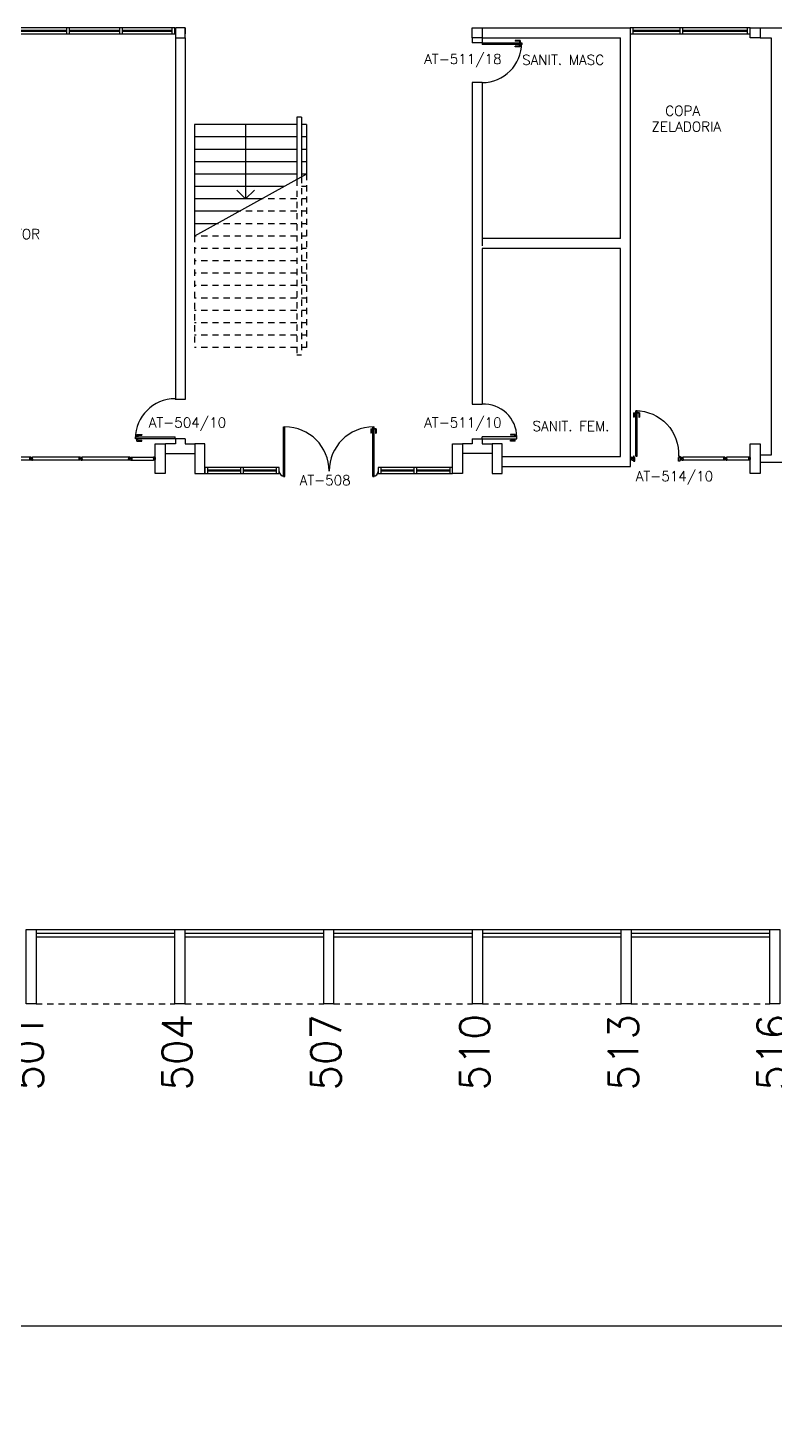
# Model space of a CAD drawing. Header units: millimetres. Extents: x 2552 to 3104, y 1319 to 1450.
# Drawn here: x 2588.3 to 2603.37, y 1323.55 to 1351.74 of the extents above; entities that cross this region are included whole.
import ezdxf

# ---------------------------------------------------------------- set-up
doc = ezdxf.new("R2010")
doc.units = ezdxf.units.MM
doc.linetypes.add('HIDDEN2', pattern=[0.1875, 0.125, -0.0625])
for name, color, linetype in [('ALV', 2, 'Continuous'), ('AR-EST-CNC-IDE', 2, 'Continuous'), ('DIV', 2, 'Continuous'), ('ESC', 1, 'Continuous'), ('ESQ', 2, 'Continuous'), ('ESTR', 3, 'Continuous'), ('PORTA', 2, 'Continuous'), ('PROJ', 1, 'HIDDEN2'), ('TEXTO', 2, 'Continuous'), ('TEXTO-CENTRO-CUSTO', 2, 'Continuous'), ('TEXTO-ENDEREÇO', 2, 'Continuous')]:
    doc.layers.add(name, color=color, linetype=linetype)
doc.styles.add('1', font='romans.shx', dxfattribs={"height": 1.1})
doc.styles.add('NOPILAR', font='simplex.shx', dxfattribs={"height": 0.6})
doc.styles.add('UNB-100', font='simplex.shx', dxfattribs={"height": 0.2})
doc.styles.add('UNB-100-1', font='simplex.shx', dxfattribs={"height": 0.2})
doc.dimstyles.new('1-600', dxfattribs={"dimtxt": 1.1, "dimasz": 2.5, "dimexe": 2, "dimexo": 4, "dimgap": 0.2, "dimtad": 1, "dimdec": 0, "dimzin": 4, "dimdsep": 46, "dimlunit": 6, "dimtxsty": '1', "dimblk1": 'NONE', "dimblk2": 'NONE', "dimsah": 1, "dimcen": 0, "dimclrd": 2, "dimclre": 2, "dimclrt": 2, "dimadec": 0, "dimazin": 0, "dimtfac": 1, "dimtdec": 0, "dimtmove": 2, "dimatfit": 3, "dimldrblk": 'NONE', "dimfxl": 1, "dimtolj": 1, "dimtzin": 0, "dimarcsym": 0})

# ---------------------------------------------------------------- blocks, each defined once
blk = doc.blocks.new('DIVMT-TTN')
for p, q in [((-0.03, 0.03), (-0.03, 0.006)), ((-0.008, 0.03), (-0.03, 0.03)), ((-0.0185, 0.006), (-0.03, 0.006)), ((-0.0185, -0.006), (-0.0185, 0.006)), ((-0.008, 0.03), (-0.008, 0.02)), ((-0.008, 0.02), (0.008, 0.02)), ((-0.0051, 0), (0.0051, 0)), ((0.0051, 0), (-0.0051, 0)), ((-0.0051, 0), (0.0051, 0)), ((0, -0.0051), (0, 0.0051)), ((0, 0.0051), (0, -0.0051)), ((0.008, 0.03), (0.008, 0.02)), ((0.008, 0.03), (0.03, 0.03)), ((0.0205, 0.006), (0.03, 0.006)), ((0.0205, -0.006), (0.0205, 0.006)), ((0.0205, 0.006), (0.0205, -0.006)), ((0.0205, 0.006), (0.03, 0.006)), ((0.97, 0.03), (0.03, 0.03)), ((0.03, 0.006), (0.03, 0.03)), ((0.03, -0.03), (0.03, 0.03)), ((0.03, -0.005), (0.03, 0.005)), ((0.97, -0.03), (0.97, 0.03)), ((0.97, 0.03), (0.97, 0.009)), ((0.97, 0.009), (0.97, 0.027)), ((0.9795, 0.006), (0.97, 0.006)), ((0.97, -0.005), (0.97, 0.005)), ((0.9795, 0.006), (0.9795, -0.006)), ((1.0051, 0), (0.9949, 0)), ((1, 0.0051), (1, -0.0051)), ((-0.0185, -0.006), (-0.03, -0.006)), ((-0.03, -0.03), (-0.03, -0.006)), ((-0.008, -0.03), (-0.03, -0.03)), ((-0.008, -0.03), (-0.008, -0.02)), ((-0.008, -0.02), (0.008, -0.02)), ((0.008, -0.03), (0.008, -0.02)), ((0.008, -0.03), (0.03, -0.03)), ((0.0205, -0.006), (0.03, -0.006)), ((0.0205, -0.006), (0.03, -0.006)), ((0.03, -0.006), (0.03, -0.03)), ((0.97, -0.03), (0.03, -0.03)), ((0.9795, -0.006), (0.97, -0.006)), ((0.97, -0.009), (0.97, -0.027))]:
    blk.add_line(p, q)
blk = doc.blocks.new('ESQCIR1-TTN')
for p, q in [((0, 0), (0, -0.12)), ((0.06, 0), (0, 0)), ((0.06, -0.12), (0.06, 0)), ((1.07, 0), (0.061, 0)), ((1.13, 0), (1.07, 0)), ((1.07, 0), (1.07, -0.12)), ((1.13, -0.12), (1.13, 0)), ((2.14, 0), (1.131, 0)), ((2.2, 0), (2.14, 0)), ((2.14, 0), (2.14, -0.12)), ((2.2, -0.12), (2.2, 0)), ((3.21, 0), (2.201, 0)), ((3.27, 0), (3.21, 0)), ((3.21, 0), (3.21, -0.12)), ((3.27, -0.12), (3.27, 0)), ((4.28, 0), (3.271, 0)), ((4.34, 0), (4.28, 0)), ((4.28, 0), (4.28, -0.12)), ((4.34, -0.12), (4.34, 0)), ((5.34, 0), (4.341, 0)), ((5.4, 0), (5.34, 0)), ((5.34, 0), (5.34, -0.12)), ((5.4, -0.12), (5.4, 0)), ((0, -0.12), (0.06, -0.12)), ((0.06, -0.066), (1.07, -0.066)), ((0.06, -0.12), (1.07, -0.12)), ((1.07, -0.054), (0.061, -0.054)), ((1.07, -0.12), (1.13, -0.12)), ((1.13, -0.066), (2.14, -0.066)), ((1.13, -0.12), (2.14, -0.12)), ((2.14, -0.054), (1.131, -0.054)), ((2.14, -0.12), (2.2, -0.12)), ((2.2, -0.066), (3.21, -0.066)), ((2.2, -0.12), (3.21, -0.12)), ((3.21, -0.054), (2.201, -0.054)), ((3.21, -0.12), (3.27, -0.12)), ((3.27, -0.066), (4.28, -0.066)), ((3.27, -0.12), (4.28, -0.12)), ((4.28, -0.054), (3.271, -0.054)), ((4.28, -0.12), (4.34, -0.12)), ((4.34, -0.066), (5.34, -0.066)), ((4.34, -0.12), (5.34, -0.12)), ((5.34, -0.054), (4.341, -0.054)), ((5.34, -0.12), (5.4, -0.12))]:
    blk.add_line(p, q)
blk = doc.blocks.new('PDV2D-TTN')
at = {"layer": 'DIV'}
for p, q in [((0.03, 0.05), (0.06, 0.05)), ((0.03, 0.035), (0.03, 0.05)), ((0.03, -0.035), (0.03, 0.035)), ((0.06, 0.05), (0.06, -0.02)), ((0.941, 0.05), (0.941, -0.02)), ((0.971, 0.05), (0.941, 0.05)), ((0.971, 0.035), (0.971, 0.05)), ((0.971, -0.035), (0.971, 0.035)), ((0.03, -0.05), (0.03, -0.035)), ((0.05, -0.05), (0.03, -0.05)), ((0.05, -0.02), (0.06, -0.02)), ((0.05, -0.02), (0.05, -0.05)), ((0.079, -0.05), (0.109, -0.05)), ((0.079, -0.05), (0.079, -0.965)), ((0.109, -0.05), (0.109, -0.965)), ((0.951, -0.02), (0.941, -0.02)), ((0.951, -0.02), (0.951, -0.05)), ((0.951, -0.05), (0.971, -0.05)), ((0.971, -0.05), (0.971, -0.035)), ((0.109, -0.965), (0.079, -0.965))]:
    blk.add_line(p, q, dxfattribs=at)
at = {"layer": 'DIV', "color": 1}
for p, q in [((0.036, -0.925), (0.036, -0.835)), ((0.046, -0.835), (0.036, -0.835)), ((0.046, -0.915), (0.046, -0.835)), ((0.141, -0.915), (0.141, -0.835)), ((0.141, -0.835), (0.151, -0.835)), ((0.151, -0.925), (0.151, -0.835)), ((0.036, -0.915), (0.079, -0.915)), ((0.036, -0.925), (0.079, -0.925)), ((0.141, -0.915), (0.109, -0.915)), ((0.151, -0.925), (0.109, -0.925))]:
    blk.add_line(p, q, dxfattribs=at)
blk.add_arc((0.076, -0.1), 0.865, 270.2128, 3.3212, dxfattribs=at)
blk = doc.blocks.new('PTDP-TTN')
for p, q in [((0.084, 0.9), (0.115, 0.9)), ((0.084, -0.1), (0.084, 0.9)), ((0.114, -0.1), (0.114, 0.9)), ((1.884, 0.9), (1.914, 0.9)), ((1.884, -0.1), (1.884, 0.9)), ((1.914, -0.1), (1.914, 0.9)), ((0.084, -0.1), (0.115, -0.1)), ((1.885, -0.101), (1.915, -0.101))]:
    blk.add_line(p, q)
for centre, radius, start, end in [((0.114, 0.006), 0.892, 0, 90), ((1.899, 0.006), 0.892, 90, 180), ((0.098, 0), 0.098, 180, 270), ((1.896, -0.001), 0.0991, 271.7192, 0)]:
    blk.add_arc(centre, radius, start, end)
blk = doc.blocks.new('ESCA-TTN')
at = {"color": 1, "linetype": 'Continuous'}
for p in [(-2.26, 0), (0, -1)]:
    blk.add_line(p, (-2.26, -2.25), dxfattribs=at)
at = {"color": 1}
for p, q in [((-0.2, 0), (-2.26, 0)), ((-0.2, 0.15), (-0.2, -1.111)), ((-0.1, 0.15), (-0.2, 0.15)), ((-0.1, 0.15), (-0.1, -1.055)), ((0, 0), (-0.1, 0)), ((0, 0), (0, -1)), ((-0.2, -0.25), (-2.26, -0.25)), ((0, -0.25), (-0.1, -0.25)), ((-0.2, -0.5), (-2.26, -0.5)), ((0, -0.5), (-0.1, -0.5)), ((-0.2, -0.75), (-2.26, -0.75)), ((0, -0.75), (-0.1, -0.75)), ((-0.2, -1), (-2.26, -1)), ((0, -1), (-0.1, -1)), ((-0.452, -1.25), (-2.26, -1.25)), ((-0.904, -1.5), (-2.26, -1.5)), ((-1.356, -1.75), (-2.26, -1.75)), ((-1.808, -2), (-2.26, -2))]:
    blk.add_line(p, q, dxfattribs=at)
at = {"color": 1, "linetype": 'HIDDEN2'}
for p, q in [((-0.2, -1.111), (-0.2, -4.65)), ((-0.1, -1.055), (-0.1, -4.65)), ((0, -1), (0, -4.5)), ((0, -1.25), (-0.1, -1.25)), ((-0.2, -1.5), (-0.904, -1.5)), ((0, -1.5), (-0.1, -1.5)), ((-0.2, -1.75), (-1.356, -1.75)), ((0, -1.75), (-0.1, -1.75)), ((-2.26, -2.25), (-2.26, -4.5)), ((-0.2, -2.25), (-2.26, -2.25)), ((-0.2, -2), (-1.808, -2)), ((0, -2), (-0.1, -2)), ((0, -2.25), (-0.1, -2.25)), ((-0.2, -2.5), (-2.26, -2.5)), ((0, -2.5), (-0.1, -2.5)), ((-0.2, -2.75), (-2.26, -2.75)), ((0, -2.75), (-0.1, -2.75)), ((-0.2, -3), (-2.26, -3)), ((0, -3), (-0.1, -3)), ((-0.2, -3.25), (-2.26, -3.25)), ((0, -3.25), (-0.1, -3.25)), ((-0.2, -3.5), (-2.26, -3.5)), ((0, -3.5), (-0.1, -3.5)), ((-0.2, -3.75), (-2.26, -3.75)), ((0, -3.75), (-0.1, -3.75)), ((-0.2, -4), (-2.26, -4)), ((0, -4), (-0.1, -4)), ((-0.2, -4.25), (-2.26, -4.25)), ((-0.2, -4.5), (-2.26, -4.5)), ((0, -4.25), (-0.1, -4.25)), ((0, -4.5), (-0.1, -4.5)), ((-0.1, -4.65), (-0.2, -4.65))]:
    blk.add_line(p, q, dxfattribs=at)
blk = doc.blocks.new('MTT-TTN')
for p, q in [((-0.008, 0.03), (-0.03, 0.03)), ((-0.03, 0.03), (-0.03, 0.006)), ((-0.0185, 0.006), (-0.03, 0.006)), ((-0.0185, -0.006), (-0.0185, 0.006)), ((-0.008, 0.03), (-0.008, 0.02)), ((-0.008, 0.02), (0.008, 0.02)), ((-0.0051, 0), (0.0051, 0)), ((0, -0.0051), (0, 0.0051)), ((0.008, 0.03), (0.03, 0.03)), ((0.008, 0.03), (0.008, 0.02)), ((0.0205, -0.006), (0.0205, 0.006)), ((0.0205, 0.006), (0.03, 0.006)), ((0.03, 0.006), (0.03, 0.03)), ((-0.03, -0.03), (-0.03, -0.006)), ((-0.0185, -0.006), (-0.03, -0.006)), ((-0.008, -0.03), (-0.03, -0.03)), ((-0.008, -0.02), (0.008, -0.02)), ((-0.008, -0.03), (-0.008, -0.02)), ((0.008, -0.03), (0.008, -0.02)), ((0.008, -0.03), (0.03, -0.03)), ((0.0205, -0.006), (0.03, -0.006)), ((0.03, -0.006), (0.03, -0.03))]:
    blk.add_line(p, q)
blk = doc.blocks.new('PILINT-TTN')
for points in [[(0, -0.197), (0, 0), (0.2, 0), (0.2, -0.2), (0, -0.2)], [(1, 0), (0.8, 0), (0.8, -0.2), (1, -0.2), (1, 0), (1, -0.12)]]:
    blk.add_lwpolyline(points)
for points in [[(0.2, -8.39), (0.2, -8.99), (0, -8.99), (0, -8.39)], [(0.8, -8.39), (0.8, -8.99), (1, -8.99), (1, -8.39)]]:
    blk.add_lwpolyline(points, close=True)
blk = doc.blocks.new('*D102')
at = {"layer": 'DEFPOINTS', "color": 0, "transparency": 16777216}
for p in [(2561.266, 1332.048), (2681.466, 1332.048), (2681.466, 1325.548)]:
    blk.add_point(p, dxfattribs=at)
at = {"layer": 'TEXTO-CENTRO-CUSTO', "color": 2, "lineweight": -2, "transparency": 16777216}
for p, q in [((2561.266, 1328.048), (2561.266, 1323.548)), ((2681.466, 1328.048), (2681.466, 1323.548)), ((2561.266, 1325.548), (2681.466, 1325.548))]:
    blk.add_line(p, q, dxfattribs=at)
at = {"layer": 'TEXTO-CENTRO-CUSTO', "color": 2, "transparency": 16777216, "insert": (2621.366, 1326.481), "char_height": 1.1, "attachment_point": 5, "style": '1'}
blk.add_mtext('\\A1;Arquitetura e Urbanismo', dxfattribs=at)
blk = doc.blocks.new('_NONE')
at = {"color": 0, "linetype": 'ByBlock'}
blk.add_circle((0, 0), 0.25, dxfattribs=at)

msp = doc.modelspace()

# ---------------------------------------------------------------- linework, layer by layer
at = {"layer": 'ALV'}
for p, q in [((2597.46, 1351.738), (2600.45, 1351.738)), ((2600.45, 1342.888), (2600.45, 1351.738)), ((2603.066, 1351.738), (2603.668, 1351.738)), ((2591.274, 1351.538), (2591.274, 1344.243)), ((2591.474, 1351.538), (2591.474, 1344.243)), ((2597.26, 1351.538), (2597.26, 1351.437)), ((2597.46, 1351.437), (2597.26, 1351.437)), ((2597.46, 1351.538), (2600.25, 1351.538)), ((2597.46, 1351.538), (2597.46, 1351.437)), ((2600.25, 1347.488), (2600.25, 1351.538)), ((2603.066, 1351.538), (2603.291, 1351.538)), ((2603.291, 1351.538), (2603.291, 1343.116)), ((2597.26, 1350.637), (2597.26, 1344.243)), ((2597.26, 1350.637), (2597.26, 1344.243)), ((2597.26, 1350.637), (2597.26, 1344.148)), ((2597.46, 1350.637), (2597.26, 1350.637)), ((2597.46, 1350.637), (2597.46, 1347.343)), ((2597.46, 1350.637), (2597.46, 1347.343)), ((2597.46, 1350.637), (2597.46, 1347.488)), ((2600.25, 1347.488), (2597.46, 1347.488)), ((2597.46, 1347.288), (2597.46, 1344.148)), ((2600.25, 1347.288), (2597.46, 1347.288)), ((2600.25, 1343.088), (2600.25, 1347.288)), ((2597.46, 1347.143), (2597.46, 1344.243)), ((2597.46, 1347.143), (2597.46, 1344.243)), ((2597.26, 1344.148), (2597.46, 1344.148)), ((2591.274, 1343.346), (2591.078, 1343.346)), ((2591.473, 1343.448), (2591.273, 1343.448)), ((2591.274, 1343.448), (2591.274, 1343.346)), ((2591.474, 1343.448), (2591.474, 1343.346)), ((2591.474, 1343.346), (2591.676, 1343.346)), ((2597.26, 1343.348), (2597.066, 1343.348)), ((2597.26, 1343.448), (2597.26, 1343.348)), ((2597.26, 1343.448), (2597.46, 1343.448)), ((2597.46, 1343.448), (2597.46, 1343.348)), ((2597.46, 1343.348), (2597.666, 1343.348)), ((2591.674, 1343.146), (2591.078, 1343.146)), ((2597.666, 1343.148), (2597.066, 1343.148)), ((2597.866, 1343.088), (2600.25, 1343.088)), ((2603.066, 1343.123), (2603.291, 1343.123)), ((2603.066, 1342.973), (2603.667, 1342.973)), ((2597.866, 1342.888), (2600.45, 1342.888))]:
    msp.add_line(p, q, dxfattribs=at)
at = {"layer": 'DIV'}
for p, q in [((2590.374, 1343.048), (2590.357, 1343.048)), ((2590.366, 1343.042), (2590.366, 1343.054)), ((2590.385, 1343.042), (2590.385, 1343.054)), ((2590.385, 1343.054), (2590.395, 1343.054)), ((2590.385, 1343.042), (2590.395, 1343.042)), ((2590.395, 1343.078), (2590.395, 1343.018)), ((2590.395, 1343.078), (2590.836, 1343.078)), ((2590.395, 1343.057), (2590.395, 1343.075)), ((2590.395, 1343.053), (2590.395, 1343.043)), ((2590.395, 1343.039), (2590.395, 1343.021)), ((2590.395, 1343.018), (2590.395, 1343.039)), ((2590.395, 1343.018), (2590.836, 1343.018)), ((2590.836, 1343.078), (2590.836, 1343.018)), ((2590.858, 1343.078), (2590.836, 1343.078)), ((2590.836, 1343.057), (2590.836, 1343.075)), ((2590.846, 1343.054), (2590.836, 1343.054)), ((2590.836, 1343.053), (2590.836, 1343.043)), ((2590.846, 1343.042), (2590.836, 1343.042)), ((2590.836, 1343.039), (2590.836, 1343.021)), ((2590.858, 1343.018), (2590.836, 1343.018)), ((2590.844, 1343.054), (2590.839, 1343.054)), ((2590.844, 1343.042), (2590.839, 1343.042)), ((2590.846, 1343.042), (2590.846, 1343.054)), ((2590.846, 1343.052), (2590.846, 1343.044)), ((2590.858, 1343.078), (2590.858, 1343.068)), ((2590.866, 1343.068), (2590.858, 1343.068)), ((2590.858, 1343.028), (2590.866, 1343.028)), ((2590.858, 1343.018), (2590.858, 1343.028)), ((2590.871, 1343.048), (2590.861, 1343.048)), ((2590.866, 1343.068), (2590.866, 1343.047)), ((2590.866, 1343.053), (2590.866, 1343.043)), ((2590.866, 1343.047), (2590.866, 1343.028)), ((2600.45, 1343.079), (2600.45, 1343.058)), ((2600.45, 1343.079), (2600.45, 1343.055)), ((2600.472, 1343.079), (2600.45, 1343.079)), ((2600.45, 1343.058), (2600.45, 1343.076)), ((2600.46, 1343.055), (2600.45, 1343.055)), ((2600.462, 1343.055), (2600.45, 1343.055)), ((2600.46, 1343.043), (2600.45, 1343.043)), ((2600.462, 1343.043), (2600.45, 1343.043)), ((2600.45, 1343.019), (2600.45, 1343.043)), ((2600.45, 1343.04), (2600.45, 1343.022)), ((2600.472, 1343.019), (2600.45, 1343.019)), ((2600.462, 1343.043), (2600.462, 1343.055)), ((2600.472, 1343.079), (2600.472, 1343.069)), ((2600.472, 1343.069), (2600.488, 1343.069)), ((2600.472, 1343.019), (2600.472, 1343.029)), ((2600.472, 1343.029), (2600.488, 1343.029)), ((2600.485, 1343.049), (2600.475, 1343.049)), ((2600.475, 1343.049), (2600.485, 1343.049)), ((2600.485, 1343.049), (2600.475, 1343.049)), ((2600.475, 1343.049), (2600.485, 1343.049)), ((2600.48, 1343.054), (2600.48, 1343.044)), ((2600.48, 1343.044), (2600.48, 1343.054)), ((2600.48, 1343.054), (2600.48, 1343.044)), ((2600.488, 1343.079), (2600.488, 1343.069)), ((2600.488, 1343.079), (2600.51, 1343.079)), ((2600.488, 1343.019), (2600.488, 1343.029)), ((2600.488, 1343.019), (2600.51, 1343.019)), ((2600.501, 1343.055), (2600.51, 1343.055)), ((2600.501, 1343.043), (2600.501, 1343.055)), ((2600.501, 1343.055), (2600.501, 1343.043)), ((2600.501, 1343.055), (2600.51, 1343.055)), ((2600.501, 1343.043), (2600.51, 1343.043)), ((2600.501, 1343.043), (2600.51, 1343.043)), ((2600.51, 1343.055), (2600.51, 1343.079)), ((2600.51, 1343.019), (2600.51, 1343.079)), ((2600.51, 1343.044), (2600.51, 1343.054)), ((2600.51, 1343.043), (2600.51, 1343.019)), ((2601.452, 1343.019), (2601.452, 1343.079)), ((2601.452, 1343.079), (2601.452, 1343.058)), ((2601.452, 1343.079), (2601.452, 1343.055)), ((2601.474, 1343.079), (2601.452, 1343.079)), ((2601.452, 1343.058), (2601.452, 1343.076)), ((2601.461, 1343.055), (2601.452, 1343.055)), ((2601.463, 1343.055), (2601.452, 1343.055)), ((2601.452, 1343.044), (2601.452, 1343.054)), ((2601.461, 1343.043), (2601.452, 1343.043)), ((2601.463, 1343.043), (2601.452, 1343.043)), ((2601.452, 1343.019), (2601.452, 1343.043)), ((2601.452, 1343.04), (2601.452, 1343.022)), ((2601.474, 1343.019), (2601.452, 1343.019)), ((2601.461, 1343.055), (2601.461, 1343.043)), ((2601.463, 1343.043), (2601.463, 1343.055)), ((2601.474, 1343.079), (2601.474, 1343.069)), ((2601.474, 1343.069), (2601.49, 1343.069)), ((2601.474, 1343.019), (2601.474, 1343.029)), ((2601.474, 1343.029), (2601.49, 1343.029)), ((2601.487, 1343.049), (2601.476, 1343.049)), ((2601.476, 1343.049), (2601.487, 1343.049)), ((2601.487, 1343.049), (2601.476, 1343.049)), ((2601.476, 1343.049), (2601.487, 1343.049)), ((2601.482, 1343.054), (2601.482, 1343.044)), ((2601.482, 1343.044), (2601.482, 1343.054)), ((2601.482, 1343.054), (2601.482, 1343.044)), ((2601.49, 1343.079), (2601.49, 1343.069)), ((2601.49, 1343.079), (2601.512, 1343.079)), ((2601.49, 1343.019), (2601.49, 1343.029)), ((2601.49, 1343.019), (2601.512, 1343.019)), ((2601.502, 1343.055), (2601.512, 1343.055)), ((2601.502, 1343.043), (2601.502, 1343.055)), ((2601.502, 1343.055), (2601.502, 1343.043)), ((2601.502, 1343.055), (2601.512, 1343.055)), ((2601.502, 1343.043), (2601.512, 1343.043)), ((2601.502, 1343.043), (2601.512, 1343.043)), ((2602.336, 1343.079), (2601.512, 1343.079)), ((2601.512, 1343.055), (2601.512, 1343.079)), ((2601.512, 1343.019), (2601.512, 1343.079)), ((2601.512, 1343.044), (2601.512, 1343.054)), ((2601.512, 1343.043), (2601.512, 1343.019)), ((2602.336, 1343.019), (2601.512, 1343.019)), ((2602.336, 1343.079), (2602.336, 1343.055)), ((2602.358, 1343.079), (2602.336, 1343.079)), ((2602.336, 1343.019), (2602.336, 1343.079)), ((2602.336, 1343.079), (2602.336, 1343.058)), ((2602.336, 1343.058), (2602.336, 1343.076)), ((2602.348, 1343.055), (2602.336, 1343.055)), ((2602.346, 1343.055), (2602.336, 1343.055)), ((2602.336, 1343.044), (2602.336, 1343.054)), ((2602.348, 1343.043), (2602.336, 1343.043)), ((2602.336, 1343.019), (2602.336, 1343.043)), ((2602.346, 1343.043), (2602.336, 1343.043)), ((2602.336, 1343.04), (2602.336, 1343.022)), ((2602.358, 1343.019), (2602.336, 1343.019)), ((2602.346, 1343.055), (2602.346, 1343.043)), ((2602.348, 1343.043), (2602.348, 1343.055)), ((2602.358, 1343.079), (2602.358, 1343.069)), ((2602.358, 1343.069), (2602.374, 1343.069)), ((2602.358, 1343.019), (2602.358, 1343.029)), ((2602.358, 1343.029), (2602.374, 1343.029)), ((2602.361, 1343.049), (2602.372, 1343.049)), ((2602.372, 1343.049), (2602.361, 1343.049)), ((2602.361, 1343.049), (2602.372, 1343.049)), ((2602.372, 1343.049), (2602.361, 1343.049)), ((2602.366, 1343.044), (2602.366, 1343.054)), ((2602.366, 1343.054), (2602.366, 1343.044)), ((2602.366, 1343.054), (2602.366, 1343.044)), ((2602.374, 1343.079), (2602.374, 1343.069)), ((2602.374, 1343.079), (2602.396, 1343.079)), ((2602.374, 1343.019), (2602.374, 1343.029)), ((2602.374, 1343.019), (2602.396, 1343.019)), ((2602.387, 1343.055), (2602.396, 1343.055)), ((2602.387, 1343.043), (2602.387, 1343.055)), ((2602.387, 1343.055), (2602.387, 1343.043)), ((2602.387, 1343.055), (2602.396, 1343.055)), ((2602.387, 1343.043), (2602.396, 1343.043)), ((2602.387, 1343.043), (2602.396, 1343.043)), ((2602.396, 1343.055), (2602.396, 1343.079)), ((2602.396, 1343.019), (2602.396, 1343.079)), ((2602.836, 1343.079), (2602.396, 1343.079)), ((2602.396, 1343.044), (2602.396, 1343.054)), ((2602.396, 1343.043), (2602.396, 1343.019)), ((2602.836, 1343.019), (2602.396, 1343.019)), ((2602.836, 1343.079), (2602.836, 1343.058)), ((2602.836, 1343.019), (2602.836, 1343.079)), ((2602.858, 1343.078), (2602.836, 1343.078)), ((2602.836, 1343.078), (2602.836, 1343.018)), ((2602.836, 1343.058), (2602.836, 1343.076)), ((2602.836, 1343.057), (2602.836, 1343.075)), ((2602.846, 1343.055), (2602.836, 1343.055)), ((2602.836, 1343.044), (2602.836, 1343.054)), ((2602.846, 1343.054), (2602.836, 1343.054)), ((2602.836, 1343.053), (2602.836, 1343.043)), ((2602.846, 1343.043), (2602.836, 1343.043)), ((2602.846, 1343.042), (2602.836, 1343.042)), ((2602.836, 1343.04), (2602.836, 1343.022)), ((2602.836, 1343.039), (2602.836, 1343.021)), ((2602.858, 1343.018), (2602.836, 1343.018)), ((2602.844, 1343.054), (2602.839, 1343.054)), ((2602.844, 1343.042), (2602.839, 1343.042)), ((2602.846, 1343.055), (2602.846, 1343.043)), ((2602.846, 1343.042), (2602.846, 1343.054)), ((2602.846, 1343.052), (2602.846, 1343.044)), ((2602.858, 1343.078), (2602.858, 1343.068)), ((2602.866, 1343.068), (2602.858, 1343.068)), ((2602.858, 1343.018), (2602.858, 1343.028)), ((2602.858, 1343.028), (2602.866, 1343.028)), ((2602.871, 1343.049), (2602.861, 1343.049)), ((2602.871, 1343.048), (2602.861, 1343.048)), ((2602.866, 1343.068), (2602.866, 1343.047)), ((2602.866, 1343.054), (2602.866, 1343.044)), ((2602.866, 1343.053), (2602.866, 1343.043)), ((2602.866, 1343.047), (2602.866, 1343.028))]:
    msp.add_line(p, q, dxfattribs=at)
at = {"layer": 'ESC'}
for p, q in [((2592.691, 1349.788), (2592.691, 1348.288)), ((2592.691, 1348.288), (2592.515, 1348.464)), ((2592.691, 1348.288), (2592.868, 1348.464))]:
    msp.add_line(p, q, dxfattribs=at)
at = {"layer": 'ESQ'}
for p, q in [((2600.508, 1351.737), (2600.448, 1351.737)), ((2600.508, 1351.617), (2600.508, 1351.737)), ((2601.447, 1351.737), (2600.508, 1351.737)), ((2601.507, 1351.737), (2601.447, 1351.737)), ((2601.447, 1351.737), (2601.447, 1351.617)), ((2602.805, 1351.737), (2601.507, 1351.737)), ((2601.507, 1351.617), (2601.507, 1351.737)), ((2602.865, 1351.737), (2602.805, 1351.737)), ((2602.805, 1351.737), (2602.805, 1351.617)), ((2602.865, 1351.617), (2602.865, 1351.737)), ((2600.448, 1351.617), (2600.508, 1351.617)), ((2601.447, 1351.683), (2600.508, 1351.683)), ((2600.508, 1351.671), (2601.447, 1351.671)), ((2600.508, 1351.617), (2601.447, 1351.617)), ((2601.447, 1351.617), (2601.507, 1351.617)), ((2602.805, 1351.683), (2601.507, 1351.683)), ((2601.507, 1351.671), (2602.805, 1351.671)), ((2601.507, 1351.617), (2602.805, 1351.617)), ((2602.805, 1351.617), (2602.865, 1351.617)), ((2591.473, 1344.243), (2591.273, 1344.243)), ((2595.213, 1343.649), (2595.253, 1343.649)), ((2595.213, 1343.649), (2595.213, 1343.559)), ((2595.223, 1343.559), (2595.213, 1343.559)), ((2595.223, 1343.639), (2595.253, 1343.639)), ((2595.223, 1343.639), (2595.223, 1343.559)), ((2595.323, 1343.649), (2595.283, 1343.649)), ((2595.313, 1343.639), (2595.283, 1343.639)), ((2595.313, 1343.639), (2595.313, 1343.559)), ((2595.313, 1343.559), (2595.323, 1343.559)), ((2595.323, 1343.649), (2595.323, 1343.559)), ((2590.468, 1343.485), (2591.268, 1343.485)), ((2590.468, 1343.45), (2590.468, 1343.485)), ((2591.268, 1343.45), (2590.468, 1343.45)), ((2590.5, 1343.533), (2590.598, 1343.533)), ((2590.5, 1343.533), (2590.5, 1343.486)), ((2590.5, 1343.402), (2590.5, 1343.45)), ((2590.5, 1343.402), (2590.598, 1343.402)), ((2590.515, 1343.518), (2590.598, 1343.518)), ((2590.515, 1343.518), (2590.515, 1343.486)), ((2590.515, 1343.417), (2590.515, 1343.45)), ((2590.515, 1343.417), (2590.598, 1343.417)), ((2590.598, 1343.533), (2590.598, 1343.518)), ((2590.598, 1343.402), (2590.598, 1343.418)), ((2591.268, 1343.453), (2591.268, 1343.485)), ((2591.866, 1342.868), (2591.866, 1342.748)), ((2591.926, 1342.868), (2591.866, 1342.868)), ((2591.866, 1342.748), (2591.926, 1342.748)), ((2591.926, 1342.748), (2591.926, 1342.868)), ((2591.926, 1342.802), (2592.586, 1342.802)), ((2591.926, 1342.748), (2592.586, 1342.748)), ((2592.586, 1342.868), (2591.927, 1342.868)), ((2592.586, 1342.814), (2591.927, 1342.814)), ((2592.646, 1342.868), (2592.586, 1342.868)), ((2592.586, 1342.868), (2592.586, 1342.748)), ((2592.586, 1342.748), (2592.646, 1342.748)), ((2592.646, 1342.748), (2592.646, 1342.868)), ((2592.646, 1342.802), (2593.306, 1342.802)), ((2592.646, 1342.748), (2593.306, 1342.748)), ((2593.306, 1342.868), (2592.647, 1342.868)), ((2593.306, 1342.814), (2592.647, 1342.814)), ((2593.366, 1342.868), (2593.306, 1342.868)), ((2593.306, 1342.868), (2593.306, 1342.748)), ((2593.306, 1342.748), (2593.366, 1342.748)), ((2593.366, 1342.748), (2593.366, 1342.868)), ((2595.426, 1342.868), (2595.366, 1342.868)), ((2595.366, 1342.868), (2595.366, 1342.748)), ((2595.366, 1342.748), (2595.426, 1342.748)), ((2595.426, 1342.748), (2595.426, 1342.868)), ((2595.426, 1342.802), (2596.086, 1342.802)), ((2595.426, 1342.748), (2596.086, 1342.748)), ((2596.086, 1342.868), (2595.427, 1342.868)), ((2596.086, 1342.814), (2595.427, 1342.814)), ((2596.086, 1342.868), (2596.086, 1342.748)), ((2596.146, 1342.868), (2596.086, 1342.868)), ((2596.086, 1342.748), (2596.146, 1342.748)), ((2596.146, 1342.748), (2596.146, 1342.868)), ((2596.146, 1342.802), (2596.806, 1342.802)), ((2596.146, 1342.748), (2596.806, 1342.748)), ((2596.806, 1342.868), (2596.147, 1342.868)), ((2596.806, 1342.814), (2596.147, 1342.814)), ((2596.806, 1342.868), (2596.806, 1342.748)), ((2596.866, 1342.868), (2596.806, 1342.868)), ((2596.806, 1342.748), (2596.866, 1342.748)), ((2596.866, 1342.748), (2596.866, 1342.868)), ((2588.466, 1333.548), (2591.266, 1333.548)), ((2588.466, 1333.473), (2591.266, 1333.473)), ((2588.466, 1333.398), (2591.266, 1333.398)), ((2591.466, 1333.548), (2594.266, 1333.548)), ((2591.466, 1333.473), (2594.266, 1333.473)), ((2591.466, 1333.398), (2594.266, 1333.398)), ((2594.466, 1333.548), (2597.266, 1333.548)), ((2594.466, 1333.473), (2597.266, 1333.473)), ((2594.466, 1333.398), (2597.266, 1333.398)), ((2597.466, 1333.548), (2600.266, 1333.548)), ((2597.466, 1333.473), (2600.266, 1333.473)), ((2597.466, 1333.398), (2600.266, 1333.398)), ((2600.466, 1333.548), (2603.266, 1333.548)), ((2600.466, 1333.473), (2603.266, 1333.473)), ((2600.466, 1333.398), (2603.266, 1333.398))]:
    msp.add_line(p, q, dxfattribs=at)
msp.add_arc((2591.268, 1343.456), 0.799, 90, 180, dxfattribs=at)
at = {"layer": 'ESTR'}
for points in [[(2591.474, 1351.738), (2591.274, 1351.738), (2591.274, 1351.538), (2591.474, 1351.538), (2591.474, 1351.738), (2591.474, 1351.618)], [(2597.26, 1351.54), (2597.26, 1351.738), (2597.46, 1351.738), (2597.46, 1351.538), (2597.26, 1351.538)], [(2597.26, 1351.54), (2597.26, 1351.738), (2597.46, 1351.738), (2597.46, 1351.538), (2597.26, 1351.538)]]:
    msp.add_lwpolyline(points, dxfattribs=at)
for points in [[(2591.066, 1343.348), (2591.066, 1342.748), (2590.866, 1342.748), (2590.866, 1343.348)], [(2591.666, 1343.348), (2591.666, 1342.748), (2591.866, 1342.748), (2591.866, 1343.348)], [(2597.066, 1343.348), (2597.066, 1342.748), (2596.866, 1342.748), (2596.866, 1343.348)], [(2596.866, 1342.748), (2596.866, 1343.348), (2597.066, 1343.348), (2597.066, 1342.748)], [(2597.666, 1343.348), (2597.666, 1342.748), (2597.866, 1342.748), (2597.866, 1343.348)], [(2597.666, 1342.748), (2597.866, 1342.748), (2597.866, 1343.348), (2597.666, 1343.348)], [(2588.466, 1333.548), (2588.466, 1332.048), (2588.266, 1332.048), (2588.266, 1333.548)], [(2591.466, 1333.548), (2591.466, 1332.048), (2591.266, 1332.048), (2591.266, 1333.548)], [(2594.466, 1333.548), (2594.466, 1332.048), (2594.266, 1332.048), (2594.266, 1333.548)], [(2597.466, 1333.548), (2597.466, 1332.048), (2597.266, 1332.048), (2597.266, 1333.548)], [(2600.466, 1333.548), (2600.466, 1332.048), (2600.266, 1332.048), (2600.266, 1333.548)], [(2603.466, 1333.548), (2603.466, 1332.048), (2603.266, 1332.048), (2603.266, 1333.548)]]:
    msp.add_lwpolyline(points, close=True, dxfattribs=at)
at = {"layer": 'PORTA'}
for p, q in [((2597.46, 1351.439), (2598.26, 1351.439)), ((2597.46, 1351.437), (2597.46, 1351.404)), ((2598.227, 1351.487), (2598.13, 1351.487)), ((2598.13, 1351.487), (2598.13, 1351.472)), ((2598.212, 1351.472), (2598.13, 1351.472)), ((2598.212, 1351.472), (2598.212, 1351.44)), ((2598.227, 1351.487), (2598.227, 1351.44)), ((2598.26, 1351.439), (2598.26, 1351.404)), ((2598.26, 1351.404), (2597.46, 1351.404)), ((2598.13, 1351.356), (2598.13, 1351.372)), ((2598.212, 1351.371), (2598.13, 1351.371)), ((2598.227, 1351.356), (2598.13, 1351.356)), ((2598.212, 1351.371), (2598.212, 1351.404)), ((2598.227, 1351.356), (2598.227, 1351.404)), ((2597.464, 1343.453), (2597.464, 1343.485)), ((2598.16, 1343.485), (2597.464, 1343.485)), ((2597.464, 1343.45), (2598.16, 1343.45)), ((2598.03, 1343.533), (2598.03, 1343.518)), ((2598.127, 1343.533), (2598.03, 1343.533)), ((2598.112, 1343.518), (2598.03, 1343.518)), ((2598.03, 1343.402), (2598.03, 1343.418)), ((2598.112, 1343.417), (2598.03, 1343.417)), ((2598.127, 1343.402), (2598.03, 1343.402)), ((2598.112, 1343.518), (2598.112, 1343.486)), ((2598.112, 1343.417), (2598.112, 1343.45)), ((2598.127, 1343.533), (2598.127, 1343.486)), ((2598.127, 1343.402), (2598.127, 1343.45)), ((2598.16, 1343.45), (2598.16, 1343.485))]:
    msp.add_line(p, q, dxfattribs=at)
for centre, radius, start, end in [((2597.46, 1351.434), 0.799, 270, 0), ((2597.488, 1343.477), 0.672, 0.7459, 92.3812)]:
    msp.add_arc(centre, radius, start, end, dxfattribs=at)
at = {"layer": 'PROJ'}
for p, q in [((2588.466, 1332.048), (2591.266, 1332.048)), ((2591.466, 1332.048), (2594.266, 1332.048)), ((2594.466, 1332.048), (2597.266, 1332.048)), ((2597.466, 1332.048), (2600.266, 1332.048)), ((2600.466, 1332.048), (2603.266, 1332.048))]:
    msp.add_line(p, q, dxfattribs=at)

# ---------------------------------------------------------------- block references
msp.add_blockref('ESCA-TTN', (2593.921, 1349.788))
at = {"layer": 'DIV', "xscale": -1, "rotation": 180}
msp.add_blockref('PDV2D-TTN', (2600.48, 1343.049), dxfattribs=at)
at = {"layer": 'DIV'}
for name, p in [('DIVMT-TTN', (2587.366, 1343.048)), ('DIVMT-TTN', (2588.366, 1343.048)), ('DIVMT-TTN', (2589.366, 1343.048)), ('MTT-TTN', (2590.361, 1343.048))]:
    msp.add_blockref(name, p, dxfattribs=at)
at = {"layer": 'ESQ'}
for name, p in [('ESQCIR1-TTN', (2585.866, 1351.738)), ('PTDP-TTN', (2593.369, 1342.79))]:
    msp.add_blockref(name, p, dxfattribs=at)
at = {"layer": 'ESTR'}
msp.add_blockref('PILINT-TTN', (2602.866, 1351.738), dxfattribs=at)

# ---------------------------------------------------------------- texts
at = {"layer": 'AR-EST-CNC-IDE', "style": 'NOPILAR'}
for s, p in [('504', (2591.608, 1330.297)), ('507', (2594.608, 1330.297)), ('510', (2597.608, 1330.297)), ('513', (2600.608, 1330.297)), ('516', (2603.608, 1330.297)), ('501', (2588.608, 1330.297))]:
    msp.add_text(s, height=0.6, rotation=90, dxfattribs=at).set_placement(p)
at = {"layer": 'TEXTO', "style": 'UNB-100'}
for s, p in [('SANIT. MASC', (2598.267, 1350.994)), ('COPA', (2601.154, 1349.965)), ('ZELADORIA', (2600.875, 1349.646)), ('DIRETOR', (2587.448, 1347.477)), ('SANIT. FEM.', (2598.477, 1343.605))]:
    msp.add_text(s, height=0.2, rotation=360, dxfattribs=at).set_placement(p)
at = {"layer": 'TEXTO-ENDEREÇO', "style": 'UNB-100-1'}
for s, p in [('AT-511/18', (2596.293, 1351.011)), ('AT-504/10', (2590.738, 1343.675)), ('AT-511/10', (2596.293, 1343.675)), ('AT-508', (2593.781, 1342.511)), ('AT-514/10', (2600.56, 1342.592))]:
    msp.add_text(s, height=0.2, rotation=360, dxfattribs=at).set_placement(p)

# ---------------------------------------------------------------- dimensions: what is measured, and where the dimension line sits
at = {"layer": 'TEXTO-CENTRO-CUSTO'}
dim = msp.add_aligned_dim(p1=(2561.266, 1332.048), p2=(2681.466, 1332.048), distance=-6.5, text='Arquitetura e Urbanismo', dimstyle='1-600', dxfattribs=at)
dim.commit()
dim.dimension.update_dxf_attribs({"geometry": '*D102', "text_midpoint": (2621.366, 1326.481)})

doc.saveas('drawing.dxf')
